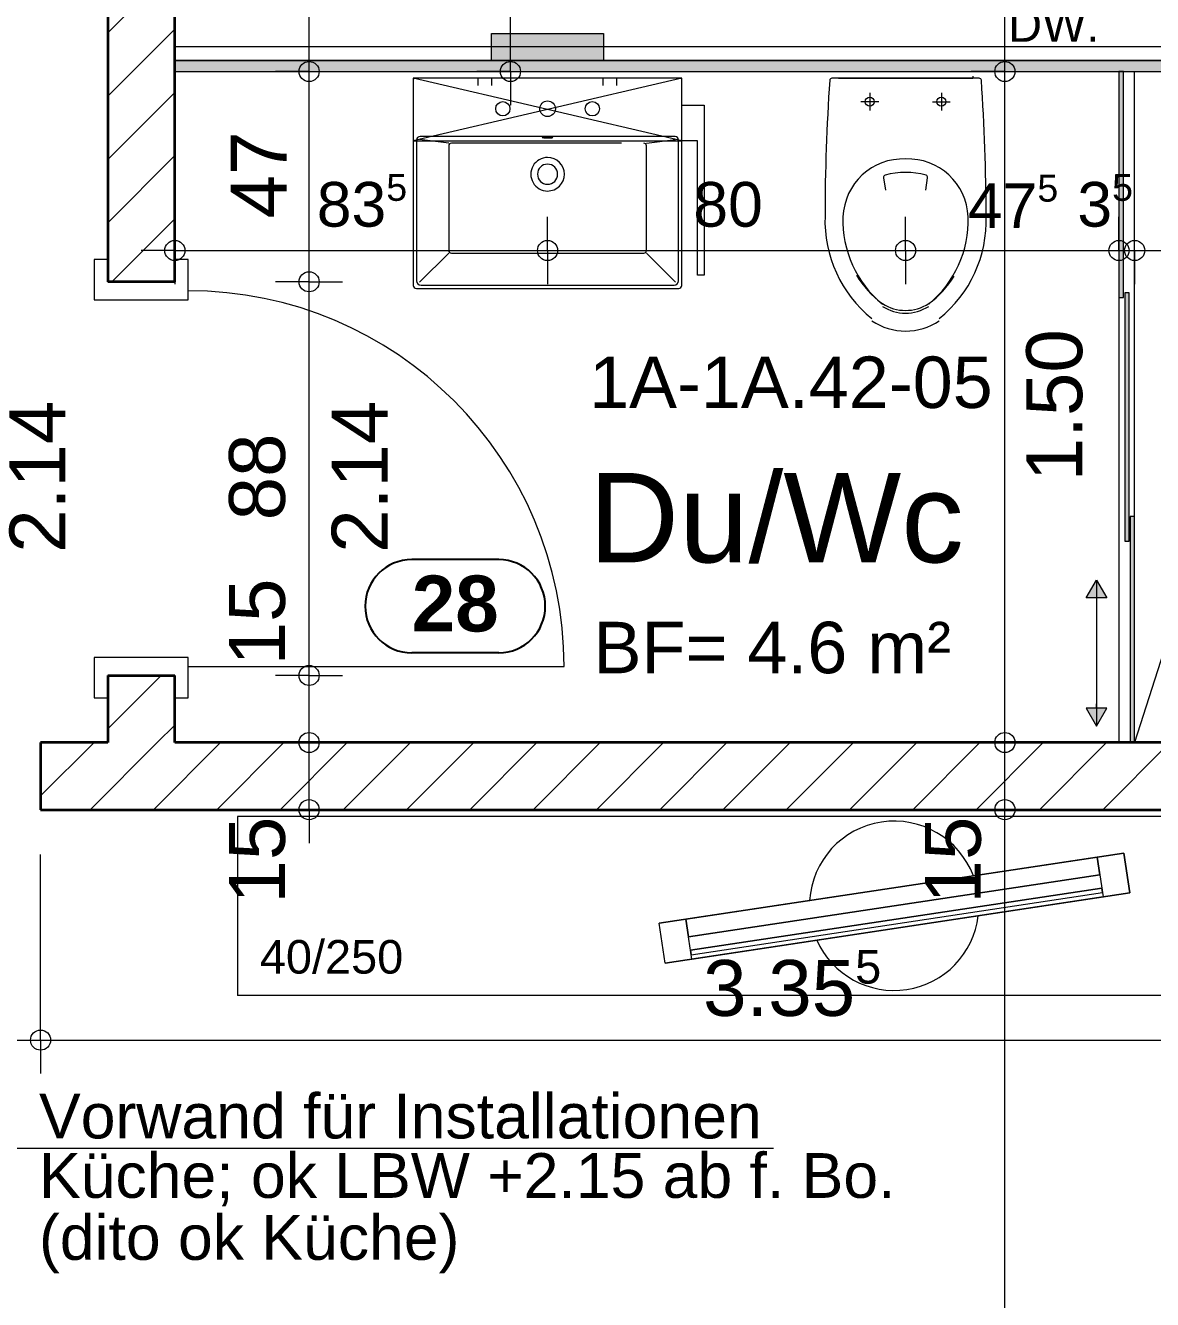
# Model space of a CAD drawing. Header units: metres. Extents: x 0.003 to 0.843, y 0.003 to 0.597.
# Drawn here: x 0.5631 to 0.6135, y 0.2946 to 0.3516 of the extents above; entities that cross this region are included whole.
import ezdxf

# ---------------------------------------------------------------- set-up
doc = ezdxf.new("R2010")
doc.units = ezdxf.units.M
for name, pattern in [('AUSGEZOGEN', [0]), ('PHANTOM', [63.50000000000001, 31.75, -6.35, 6.35, -6.35, 6.35, -6.35]), ('VERDECKT', [9.524999999999999, 6.35, -3.175])]:
    doc.linetypes.add(name, pattern=pattern)
for name, color, linetype, lineweight in [('Bad', 7, 'AUSGEZOGEN', 13), ('Leichtbauwaende', 7, 'AUSGEZOGEN', 18), ('Raumbezeichnung', 7, 'AUSGEZOGEN', 18), ('Text Werkplan Ausfuehrung', 7, 'AUSGEZOGEN', 25), ('Tuerzarge', 7, 'AUSGEZOGEN', 13), ('Wand Mauerwerk tragend', 7, 'AUSGEZOGEN', 35), ('Werkplan- Ausfuehrungsmasse', 7, 'AUSGEZOGEN', 13)]:
    doc.layers.add(name, color=color, linetype=linetype, lineweight=lineweight)
for name, color, linetype, lineweight, true_color in [('Fachplaner Sanitaer', 7, 'AUSGEZOGEN', 18, 0x656565), ('Moebel', 7, 'AUSGEZOGEN', 13, 0xababab), ('Sanitaer Apparate', 7, 'AUSGEZOGEN', 18, 0x656565), ('Sanitaer Leitungen', 7, 'AUSGEZOGEN', 18, 0x656565), ('Sanitaer Vermassung', 7, 'AUSGEZOGEN', 18, 0x656565)]:
    doc.layers.add(name, color=color, linetype=linetype, lineweight=lineweight, true_color=true_color)
doc.styles.add('ARIAL', font='ARIAL.TTF')

msp = doc.modelspace()

# ---------------------------------------------------------------- hatches: boundary and pattern name
at = {"layer": 'Bad', "linetype": 'AUSGEZOGEN', "lineweight": 13, "true_color": 0xa8ffff}
for points in [[(0.6121599863842137, 0.339397359465926), (0.6121599863842137, 0.3494973592401734), (0.6119599863886841, 0.3494973592401734), (0.6119599863886841, 0.339397359465926)], [(0.6124199863784022, 0.32849735970956), (0.6124199863784022, 0.3395973594614556), (0.6122199863828727, 0.3395973594614556), (0.6122199863828727, 0.32849735970956)], [(0.6126599863730379, 0.3194973599107256), (0.6126599863730379, 0.3295973596849731), (0.612459986377508, 0.3295973596849731), (0.612459986377508, 0.3194973599107256)]]:
    msp.add_hatch(color=131, dxfattribs=at).paths.add_polyline_path(points)
at = {"layer": 'Bad', "linetype": 'AUSGEZOGEN', "lineweight": 13}
msp.add_hatch(color=7, dxfattribs=at).paths.add_polyline_path([(0.6104999884033473, 0.325964026376972), (0.6109599864110357, 0.3267640264149701), (0.6114199864328845, 0.325964026376972)], flags=16)
msp.add_hatch(color=7, dxfattribs=at).paths.add_polyline_path([(0.6104999884033473, 0.3210306932656659), (0.6109599864110357, 0.3202306932276679), (0.6114199864328845, 0.3210306932656659)])
at = {"layer": 'Fachplaner Sanitaer', "linetype": 'AUSGEZOGEN', "lineweight": 18, "true_color": 0xedf5de}
msp.add_hatch(color=7, dxfattribs=at).paths.add_polyline_path([(0.5839199870154267, 0.3499973592289976), (0.5839199870154267, 0.3511973592021754), (0.5889199869036681, 0.3511973592021754), (0.5889199869036681, 0.3499973592289976)], flags=16)
at = {"layer": 'Leichtbauwaende', "linetype": 'AUSGEZOGEN', "lineweight": 13, "true_color": 0xababab}
msp.add_hatch(color=253, dxfattribs=at).paths.add_polyline_path([(0.6308599859662359, 0.3499973592289976), (0.5697599873319276, 0.3499973592289976), (0.5697599873319276, 0.3494973592401734), (0.6308599859662359, 0.3494973592401734)])

# ---------------------------------------------------------------- linework, layer by layer
at = {"layer": 'Bad', "color": 7, "linetype": 'AUSGEZOGEN', "lineweight": 13}
for p, q in [((0.6057104012883743, 0.3491973592468789), (0.5991295719154651, 0.3491973592468789)), ((0.5994199866689754, 0.3491973592468789), (0.605419986534865, 0.3491973592468785)), ((0.6054199865348645, 0.3492973592446434), (0.6054199865348645, 0.3491973592468776)), ((0.6119599863886841, 0.3494973592401734), (0.6119599863886841, 0.3194973599107256)), ((0.6121599863842137, 0.3494973592401734), (0.6119599863886841, 0.3494973592401734)), ((0.6119599863886841, 0.3494973592401734), (0.6119599863886841, 0.339397359465926)), ((0.6121599863842137, 0.339397359465926), (0.6121599863842137, 0.3494973592401734)), ((0.6126599863730379, 0.3194973599107256), (0.6126599863730379, 0.3494973592401734)), ((0.6012199866287424, 0.3481487922503125), (0.6004199866466231, 0.3481487922503125)), ((0.6008199866376834, 0.3485487922413718), (0.600819986637683, 0.3477487922592531)), ((0.6036199865750981, 0.3481487922503125), (0.6044199865572161, 0.348148792250313)), ((0.604019986566157, 0.3485487922413718), (0.604019986566157, 0.3477487922592531)), ((0.6217599861696369, 0.348097359271466), (0.6126599863730379, 0.3194973599107256)), ((0.6014333356439715, 0.3447503589462722), (0.6015199866220362, 0.3441919593587577)), ((0.6033199865818032, 0.3441919593587577), (0.6034066375598671, 0.3447503589462722)), ((0.6124199863784022, 0.3395973594614556), (0.6122199863828727, 0.3395973594614556)), ((0.6122199863828727, 0.3395973594614556), (0.6122199863828727, 0.32849735970956)), ((0.6124199863784022, 0.32849735970956), (0.6124199863784022, 0.3395973594614556)), ((0.6119599863886841, 0.339397359465926), (0.6121599863842137, 0.339397359465926)), ((0.6126599863730379, 0.3295973596849731), (0.612459986377508, 0.3295973596849731)), ((0.612459986377508, 0.3295973596849731), (0.612459986377508, 0.3194973599107256)), ((0.6126599863730379, 0.3194973599107256), (0.6126599863730379, 0.3295973596849731)), ((0.6122199863828727, 0.32849735970956), (0.6124199863784022, 0.32849735970956)), ((0.6104999884033473, 0.325964026376972), (0.6109599864110357, 0.3267640264149701)), ((0.6109599864110357, 0.32676402641497), (0.6109599864110357, 0.3202306932276679)), ((0.6109599864110357, 0.3267640264149701), (0.6109599864110357, 0.3267640264149701)), ((0.6109599864110357, 0.3267640264149701), (0.6109599864110357, 0.3267640264149701)), ((0.6109599864110357, 0.3267640264149701), (0.6109599864110357, 0.3267640264149701)), ((0.6109599864110357, 0.3267640264149701), (0.6114199864328845, 0.325964026376972)), ((0.6114199864328845, 0.325964026376972), (0.6104999884033473, 0.325964026376972)), ((0.6109599864110357, 0.325964026376972), (0.6109599864110357, 0.3257640263674726)), ((0.6114199864328845, 0.3210306932656659), (0.6104999884033473, 0.3210306932656659)), ((0.6104999884033473, 0.3210306932656659), (0.6109599864110357, 0.3202306932276679)), ((0.6109599864110357, 0.3210306932656659), (0.6109599864110357, 0.3212306932751653)), ((0.6109599864110357, 0.3202306932276679), (0.6114199864328845, 0.3210306932656659)), ((0.6109599864110357, 0.3202306932276679), (0.6109599864110357, 0.3202306932276679)), ((0.6109599864110357, 0.3202306932276679), (0.6109599864110357, 0.3202306932276679)), ((0.6109599864110357, 0.3202306932276679), (0.6109599864110357, 0.3202306932276679)), ((0.612459986377508, 0.3194973599107256), (0.6126599863730379, 0.3194973599107256))]:
    msp.add_line(p, q, dxfattribs=at)
for centre in [(0.6008199866376905, 0.3481487922503141), (0.6040199865661646, 0.3481487922503141)]:
    msp.add_circle(centre, 0.0001999999955296517, dxfattribs=at)
for centre, radius, start, end in [((0.5991295719154733, 0.3490973592491108), 9.999999776482583e-05, 90, 175.3918219999792), ((0.6057104012883797, 0.3490973592491103), 9.999999776482583e-05, 4.608177999989082, 90), ((0.6896809959514903, 0.342931996986912), 0.09086106368909692, 176.1041369999948, 179.9372949999953), ((0.5151589772523619, 0.3429319969869265), 0.09086106368909692, 0.06270499999896433, 3.895862999994333), ((0.6023238320440741, 0.3428886482278889), 0.002703311139576286, 87.96160599999331, 177.6175779999948), ((0.602516141159778, 0.3428886482278889), 0.002703311139576286, 2.382421999995878, 92.03839399999495), ((0.6015321530031127, 0.3447656931458822), 0.0001000000407186458, 105.9720198688927, 188.8206464869934), ((0.6024199866019275, 0.3416637366378781), 0.003326512504157104, 74.02796301598633, 105.9720369840034), ((0.6033078202007395, 0.3447656931458822), 0.0001000000407186459, 351.1793535130066, 74.02798013104616), ((0.6044532794964772, 0.3428376785490249), 0.005636623974011635, 178.0300879999948, 231.0733539999934), ((0.604453540456473, 0.3428335600691188), 0.004833584691960961, 178.0145559999952, 230.5792619999935), ((0.6003864327473791, 0.3428335600691194), 0.004833584691960961, 309.4207379999937, 1.985443999994367), ((0.6003866937073745, 0.3428376785490255), 0.005636623974011635, 308.9266459999946, 1.969911999994608), ((0.6039630065874374, 0.3426321073736202), 0.004357539282601405, 210.8138149999929, 233.7143419999942), ((0.6008902934561172, 0.3426260909337542), 0.00434480852288596, 306.1909489999948, 328.4864979999947), ((0.6024199866019271, 0.3407434469958374), 0.001926087516948588, 237.4669999999953, 302.5329999999947), ((0.6024199866019275, 0.340623446298519), 0.001926086916948602, 237.4669879999934, 302.5330119999919), ((0.6024199866019275, 0.3406234510385174), 0.00272609085906712, 236.4064899999923, 303.5935099999948)]:
    msp.add_arc(centre, radius, start, end, dxfattribs=at)
at = {"layer": 'Fachplaner Sanitaer', "color": 55, "linetype": 'VERDECKT', "lineweight": 18, "true_color": 0x91b44b}
for p, q in [((0.5839199870154267, 0.3499973592289976), (0.5839199870154267, 0.3511973592021754)), ((0.5839199870154267, 0.3511973592021754), (0.588919986903668, 0.3511973592021754)), ((0.588919986903668, 0.3511973592021754), (0.588919986903668, 0.3499973592289976)), ((0.588919986903668, 0.3499973592289976), (0.5839199870154267, 0.3499973592289976))]:
    msp.add_line(p, q, dxfattribs=at)
at = {"layer": 'Leichtbauwaende', "color": 7, "linetype": 'AUSGEZOGEN', "lineweight": 18}
for p, q in [((0.6308599859662359, 0.3505973592155866), (0.5697599873319276, 0.3505973592155866)), ((0.5697599873319276, 0.3505973592155866), (0.5697599873319276, 0.3499973592289976)), ((0.5697599873319276, 0.3499973592289976), (0.6308599859662359, 0.3499973592289976)), ((0.6308599859662359, 0.3499973592289976), (0.5697599873319276, 0.3499973592289976)), ((0.5697599873319276, 0.3499973592289976), (0.5697599873319276, 0.3494973592401734)), ((0.5697599873319276, 0.3494973592401734), (0.6308599859662359, 0.3494973592401734))]:
    msp.add_line(p, q, dxfattribs=at)
at = {"layer": 'Moebel', "color": 253, "linetype": 'AUSGEZOGEN', "lineweight": 13, "true_color": 0xababab}
for p, q in [((0.6225599861517556, 0.3161972627301881), (0.5725599872693427, 0.3161974260872876)), ((0.5725599872693427, 0.3161973186253936), (0.5725599872693427, 0.3081973037594676)), ((0.5914084670392202, 0.311417426654336), (0.612172147197402, 0.3145590132876327)), ((0.612172147197402, 0.3145590132876327), (0.5914084670392202, 0.311417426654336)), ((0.612172147197402, 0.3145590132876327), (0.6124414260516844, 0.3127792692740745)), ((0.6124414260516844, 0.3127792692740745), (0.612172147197402, 0.3145590132876327)), ((0.612172147197402, 0.3145590132876327), (0.612172147197402, 0.3145590132876327)), ((0.5925949630482594, 0.3115969458905242), (0.6109856511883628, 0.314379494051444)), ((0.6109856511883631, 0.314379494051444), (0.5925949630482594, 0.3115969458905242)), ((0.6109856511883628, 0.3143794940514444), (0.5925949630482594, 0.3115969458905242)), ((0.6109856511883628, 0.314379494051444), (0.5925949630482594, 0.3115969458905242)), ((0.6109856511883628, 0.314379494051444), (0.6109856511883631, 0.314379494051444)), ((0.6109856511883631, 0.314379494051444), (0.6112549300426456, 0.3125997500378854)), ((0.6109856511883628, 0.314379494051444), (0.6112549300426454, 0.3125997500378854)), ((0.6111053306791553, 0.3135884967120851), (0.6109856511883628, 0.3143794940514444)), ((0.6109856511883628, 0.3143794940514444), (0.6109856511883628, 0.314379494051444)), ((0.6111053306791553, 0.3135884967120851), (0.6109856511883628, 0.314379494051444)), ((0.5927146425390515, 0.3108059485511644), (0.6111053306791553, 0.3135884967120851)), ((0.6111053306791553, 0.3135884967120851), (0.5927146425390515, 0.3108059485511653)), ((0.6111053306791553, 0.3135884967120851), (0.6111053306791553, 0.3135884967120851)), ((0.6124414260516844, 0.3127792692740745), (0.5916777458935032, 0.3096376826407778)), ((0.5916777458935032, 0.3096376826407778), (0.6124414260516844, 0.3127792692740745)), ((0.6111950902972492, 0.3129952487075657), (0.5928044021571457, 0.3102127005466459)), ((0.5928044021571457, 0.3102127005466459), (0.6111950902972492, 0.3129952487075657)), ((0.5928343220298438, 0.3100149512118061), (0.6112250101699472, 0.3127974993727257)), ((0.5928343220298438, 0.3100149512118061), (0.6112250101699472, 0.3127974993727257)), ((0.6112250101699472, 0.3127974993727257), (0.6111950902972492, 0.3129952487075657)), ((0.6112250101699472, 0.3127974993727257), (0.6111950902972492, 0.3129952487075657)), ((0.6111950902972492, 0.3129952487075657), (0.6111950902972492, 0.3129952487075657)), ((0.6112250101699472, 0.3127974993727257), (0.6112250101699472, 0.3127974993727257)), ((0.6124414260516844, 0.3127792692740745), (0.6124414260516844, 0.3127792692740745)), ((0.6112549300426454, 0.3125997500378854), (0.5928642419025419, 0.3098172018769655)), ((0.5928642419025419, 0.3098172018769655), (0.6112549300426456, 0.3125997500378854)), ((0.6112549300426456, 0.3125997500378854), (0.6112549300426454, 0.3125997500378854)), ((0.5925949630482594, 0.3115969458905242), (0.5925949630482594, 0.3115969458905242)), ((0.5928642419025419, 0.3098172018769655), (0.5925949630482594, 0.3115969458905242)), ((0.5928642419025419, 0.3098172018769655), (0.5925949630482594, 0.3115969458905242)), ((0.5925949630482594, 0.3115969458905242), (0.5927146425390515, 0.3108059485511644)), ((0.5925949630482594, 0.3115969458905242), (0.5925949630482594, 0.3115969458905242)), ((0.5925949630482594, 0.3115969458905242), (0.5927146425390515, 0.3108059485511653)), ((0.5916777458935032, 0.3096376826407778), (0.5914084670392202, 0.311417426654336)), ((0.5916777458935032, 0.3096376826407778), (0.5914084670392202, 0.311417426654336)), ((0.5914084670392202, 0.311417426654336), (0.5914084670392202, 0.311417426654336)), ((0.5927146425390515, 0.3108059485511653), (0.5927146425390515, 0.3108059485511644)), ((0.5928044021571457, 0.3102127005466459), (0.5928343220298438, 0.3100149512118061)), ((0.5928044021571457, 0.3102127005466459), (0.5928044021571457, 0.3102127005466459)), ((0.5928044021571457, 0.3102127005466459), (0.5928343220298438, 0.3100149512118061)), ((0.5928343220298438, 0.3100149512118061), (0.5928343220298438, 0.3100149512118061)), ((0.5916777458935032, 0.3096376826407778), (0.5916777458935032, 0.3096376826407778)), ((0.5928642419025419, 0.3098172018769655), (0.5928642419025419, 0.3098172018769655)), ((0.6225599861517556, 0.3081972371180728), (0.5725599872693427, 0.3081973037594676))]:
    msp.add_line(p, q, dxfattribs=at)
for centre, radius, start, end in [((0.6019099866133203, 0.3121972226185661), 0.00378739260380356, 20.79798353211974, 176.4094364694286), ((0.6019099866133203, 0.3121972226185657), 0.003780941706546413, 203.940026114253, 353.2673938941765)]:
    msp.add_arc(centre, radius, start, end, dxfattribs=at)
at = {"layer": 'Sanitaer Apparate', "color": 7, "linetype": 'PHANTOM', "lineweight": 13}
for p, q in [((0.5804199870936579, 0.3491973592468789), (0.5804199870936579, 0.3463973593094639)), ((0.5924199868254372, 0.3491973592468789), (0.5804199870936579, 0.3491973592468789)), ((0.5924199868254372, 0.3491973592468789), (0.5804199870936579, 0.3463973593094639)), ((0.5924199868254372, 0.3463973593094639), (0.5804199870936579, 0.3491973592468789)), ((0.5924199868254372, 0.3463973593094639), (0.5924199868254372, 0.3491973592468789)), ((0.5804199870936579, 0.3463973593094639), (0.5924199868254372, 0.3463973593094639))]:
    msp.add_line(p, q, dxfattribs=at)
at = {"layer": 'Sanitaer Apparate', "color": 7, "linetype": 'AUSGEZOGEN', "lineweight": 13}
for p, q in [((0.5923599868267782, 0.3491973592468789), (0.5804799870923169, 0.3491973592468789)), ((0.5833199870294444, 0.3488795558801095), (0.5833199870294444, 0.3491795558734038)), ((0.583932487015754, 0.3488795558801095), (0.583932487015754, 0.3491795558734038)), ((0.5889074869033416, 0.3488795558801095), (0.5889074869033416, 0.3491795558734038)), ((0.5895199868896511, 0.3488795558801095), (0.5895199868896511, 0.3491795558734038)), ((0.5804199870936579, 0.3491373592482201), (0.5804199870936579, 0.3399373594538561)), ((0.5924199868254372, 0.3399373594538561), (0.5924199868254372, 0.3491373592482205)), ((0.5924199870445624, 0.3479973593185819), (0.5934199870222107, 0.3479973593185819)), ((0.5934199870222107, 0.3479973593185819), (0.5934199870222107, 0.3403973594884552)), ((0.5805639870904394, 0.3464373593085697), (0.5805639870904394, 0.3401413594492965)), ((0.58200020241621, 0.3462955509894396), (0.5806975463952326, 0.3464638000001996)), ((0.5908397715028855, 0.3462955509894396), (0.5921424275238623, 0.3464638000001996)), ((0.5922759868286561, 0.3401413594492965), (0.5922759868286561, 0.3464373593085697)), ((0.5931199870289162, 0.3463973593543446), (0.5924199870445624, 0.3463973593543446)), ((0.5931199870289162, 0.3403973594884552), (0.5931199870289162, 0.3463973593543446)), ((0.58200020241621, 0.3461755509921218), (0.58200020241621, 0.3414963306459595)), ((0.5897197715279195, 0.3462955509894396), (0.5821202024135278, 0.3462955509894396)), ((0.5908397715028855, 0.341496330645959), (0.5908397715028855, 0.3461755509921218)), ((0.58200020241621, 0.3413763306486418), (0.5806975463952326, 0.3400749187585607)), ((0.5821202024135278, 0.3413763306486418), (0.5907197715055681, 0.3413763306486418)), ((0.5908397715028855, 0.3413763306486418), (0.5921424275238623, 0.3400749187585607)), ((0.5934199870222107, 0.3403973594884552), (0.5931199870289162, 0.3403973594884552)), ((0.5805599870905288, 0.3397973594569854), (0.5922799868285663, 0.3397973594569854)), ((0.5807639870859691, 0.3399413594537669), (0.5920759868331263, 0.3399413594537669))]:
    msp.add_line(p, q, dxfattribs=at)
msp.add_lwpolyline([(0.5921159868322325, 0.3465973593049935), (0.5864199869595478, 0.3465973593049935), (0.580723987086863, 0.3465973593049935)], dxfattribs=at)
for centre, radius in [((0.5844199870042512, 0.3478320696141762), 0.0003199999928474426), ((0.5864199869595478, 0.3478320696141762), 0.0003499999921768904), ((0.5884199869148443, 0.3478320696141762), 0.0003199999928474426)]:
    msp.add_circle(centre, radius, dxfattribs=at)
for centre, radius, start, end in [((0.5804799870923172, 0.3491373592482199), 5.999999865889436e-05, 89.99999999978797, 180), ((0.5923599868267784, 0.3491373592482199), 5.999999865889549e-05, 0, 90), ((0.580723987086863, 0.3464373593085696), 0.0001599999964237179, 90, 180), ((0.5921159868322325, 0.3464373593085696), 0.0001599999964237213, 0, 90), ((0.5821202024135281, 0.3461755509921217), 0.0001199999973177904, 90, 180), ((0.590719771505568, 0.3461755509921217), 0.000119999997317791, 0, 89.99999999973497), ((0.5864199869595451, 0.3449061753270907), 0.0007499999832361936, 89.99999999955897, 269.999999999559), ((0.5864199869595461, 0.3449061753270907), 0.0004499999899417162, 89.9999999995618, 269.9999999995618), ((0.5864199869595451, 0.3449061753270907), 0.0007499999832361936, 269.999999999559, 89.99999999955897), ((0.5864199869595461, 0.3449061753270907), 0.0004499999899417162, 269.9999999995618, 89.9999999995618), ((0.5821202024135282, 0.3414963306459594), 0.000119999997317791, 180, 270), ((0.5907197715055681, 0.3414963306459594), 0.0001199999973177918, 270, 0), ((0.5807639870859695, 0.3401413594492964), 0.0001999999955296517, 180, 270), ((0.5920759868331268, 0.3401413594492964), 0.0001999999955296517, 270, 0), ((0.5805599870905291, 0.3399373594538559), 0.0001399999968707562, 180, 270), ((0.5922799868285668, 0.3399373594538559), 0.0001399999968707578, 270, 0)]:
    msp.add_arc(centre, radius, start, end, dxfattribs=at)
msp.add_ellipse((0.5864199866557295, 0.3465361172418942), major_axis=(0.000239999994635582, 9.805489534319608e-18), ratio=0.08748866352592206, dxfattribs=at)
at = {"layer": 'Sanitaer Vermassung', "color": 240, "linetype": 'AUSGEZOGEN', "lineweight": 13}
for p, q in [((0.5847599869966514, 0.3494973592401734), (0.5847599869966514, 0.3574973590613595)), ((0.5847599869966514, 0.3494973592401734), (0.5832599869836129, 0.3494973592401734)), ((0.5847599869966514, 0.3494973592401734), (0.5862599839884497, 0.3494973592401734)), ((0.5847599869966514, 0.3494973592401734), (0.5847599869966514, 0.3494973592401734)), ((0.5847599869966514, 0.3494973592401734), (0.5847599869966514, 0.3479973622483752)), ((0.5697599873319276, 0.3414973594189875), (0.5697599873319276, 0.3429973594320259)), ((0.5864199869595474, 0.3414973594189875), (0.5864199869595474, 0.3429973594320259)), ((0.6024199866019196, 0.3414973594189875), (0.6024199866019196, 0.3429973594320259)), ((0.6119599863886841, 0.3414973594189875), (0.6119599863886841, 0.3429973594320259)), ((0.6126599863730379, 0.3414973594189875), (0.6126599863730379, 0.3429973594320259)), ((0.5697599873319276, 0.3414973594189875), (0.5682599903401293, 0.3414973594189875)), ((0.5697599873319276, 0.3414973594189875), (0.5697599873319276, 0.3399973624271891)), ((0.5697599873319276, 0.3414973594189875), (0.5697599873319276, 0.3414973594189875)), ((0.5864199869595474, 0.3414973594189875), (0.5864199869595474, 0.3399973624271891)), ((0.5864199869595474, 0.3414973594189875), (0.5864199869595474, 0.3414973594189875)), ((0.5864199869595474, 0.3414973594189875), (0.6024199866019195, 0.3414973594189875)), ((0.6024199866019196, 0.3414973594189875), (0.6024199866019196, 0.3399973624271891)), ((0.6024199866019195, 0.3414973594189875), (0.6024199866019195, 0.3414973594189875)), ((0.6024199866019195, 0.3414973594189875), (0.6119599863886841, 0.3414973594189875)), ((0.6119599863886841, 0.3414973594189875), (0.6119599863886841, 0.3399973624271891)), ((0.6119599863886841, 0.3414973594189875), (0.6119599863886841, 0.3414973594189875)), ((0.6119599863886841, 0.3414973594189875), (0.6126599863730379, 0.3414973594189875)), ((0.6126599863730379, 0.3414973594189875), (0.6126599863730379, 0.3399973624271891)), ((0.6126599863730379, 0.3414973594189875), (0.6126599863730379, 0.3414973594189875)), ((0.6126599863730379, 0.3414973594189875), (0.6186599862389273, 0.3414973594189875))]:
    msp.add_line(p, q, dxfattribs=at)
msp.add_lwpolyline([(0.5697599873319276, 0.3414973594189875), (0.5739239070196995, 0.3414973594189875), (0.5739239070196995, 0.3414973594189875), (0.5864199869595474, 0.3414973594189875)], dxfattribs=at)
for centre in [(0.5847599869966514, 0.3494973592401734), (0.5697599873319276, 0.3414973594189875), (0.5864199869595474, 0.3414973594189875), (0.6024199866019196, 0.3414973594189875), (0.6119599863886841, 0.3414973594189875), (0.6126599863730379, 0.3414973594189875)]:
    msp.add_circle(centre, 0.0004500000039115548, dxfattribs=at)
at = {"layer": 'Text Werkplan Ausfuehrung', "color": 240, "linetype": 'AUSGEZOGEN', "lineweight": 25}
for p, q in [((0.5842351608206865, 0.3276788113074372), (0.5803504404952166, 0.3276788113074372)), ((0.5842351608206865, 0.3235121447997162), (0.5803504404952166, 0.3235121447997162))]:
    msp.add_line(p, q, dxfattribs=at)
at = {"layer": 'Text Werkplan Ausfuehrung', "color": 7, "linetype": 'AUSGEZOGEN', "lineweight": 13}
msp.add_line((0.5485291556201717, 0.301371025651059), (0.59652386192333, 0.301371025651059), dxfattribs=at)
at = {"layer": 'Text Werkplan Ausfuehrung', "color": 240, "linetype": 'AUSGEZOGEN', "lineweight": 25}
for centre, start, end in [((0.5803504404952166, 0.3255954780535767), 90, 270), ((0.5842351608206865, 0.3255954780535767), 270, 90)]:
    msp.add_arc(centre, 0.002083333253860474, start, end, dxfattribs=at)
at = {"layer": 'Tuerzarge', "color": 7, "linetype": 'AUSGEZOGEN', "lineweight": 13}
msp.add_line((0.5703599873185164, 0.3228973598347297), (0.5871599869430072, 0.3228973598347297), dxfattribs=at)
for points in [[(0.5682599873654551, 0.3392973594681612), (0.5703599873185164, 0.3392973594681612), (0.5703599873185164, 0.3410973594279281), (0.5697599873319276, 0.3410973594279281), (0.5697599873319276, 0.3400973594502798), (0.5667599873989827, 0.3400973594502798), (0.5667599873989827, 0.3410973594279281), (0.5661599874123939, 0.3410973594279281), (0.5661599874123939, 0.3392973594681612), (0.5682599873654551, 0.3392973594681612)], [(0.5682599873654551, 0.3224973598436705), (0.5697599873319276, 0.3224973598436705), (0.5697599873319276, 0.3214973598660222), (0.5703599873185164, 0.3214973598660222), (0.5703599873185164, 0.3232973598257891), (0.5661599874123939, 0.3232973598257891), (0.5661599874123939, 0.3214973598660222), (0.5667599873989827, 0.3214973598660222), (0.5667599873989827, 0.3224973598436705), (0.5682599873654551, 0.3224973598436705)]]:
    msp.add_lwpolyline(points, dxfattribs=at)
msp.add_arc((0.5703599873185164, 0.3228973598347297), 0.01679999962449074, 0, 90, dxfattribs=at)
at = {"layer": 'Wand Mauerwerk tragend', "color": 7, "linetype": 'AUSGEZOGEN', "lineweight": 35}
for p, q in [((0.5667599873989827, 0.3960973581985823), (0.5667599873989827, 0.3400973594502798)), ((0.5697599873319276, 0.3505973592155866), (0.5697599873319276, 0.3563973590859464)), ((0.5697599873319276, 0.3499973592289976), (0.5697599873319276, 0.3505973592155866)), ((0.5697599873319276, 0.3494973592401734), (0.5697599873319276, 0.3499973592289976)), ((0.5697599873319276, 0.3400973594502798), (0.5697599873319276, 0.3494973592401734)), ((0.5697599873319276, 0.3400973594502798), (0.5667599873989827, 0.3400973594502798)), ((0.5667599873989827, 0.3224973598436705), (0.5697599873319276, 0.3224973598436705)), ((0.5667599873989827, 0.3224973598436705), (0.5667599873989827, 0.3194973599107256)), ((0.5697599873319276, 0.3194973599107256), (0.5697599873319276, 0.3224973598436705)), ((0.5667599873989827, 0.3194973599107256), (0.5637599874660378, 0.3194973599107256)), ((0.5637599874660378, 0.3194973599107256), (0.5637599874660378, 0.3164973599777809)), ((0.6308599859662359, 0.3194973599107256), (0.5697599873319276, 0.3194973599107256)), ((0.5637599874660378, 0.3164973599777809), (0.6308599859662359, 0.3164973599777809))]:
    msp.add_line(p, q, dxfattribs=at)
at = {"layer": 'Wand Mauerwerk tragend', "color": 7, "linetype": 'AUSGEZOGEN', "lineweight": 13}
for p, q in [((0.5667599873989827, 0.3201097024527268), (0.5691476447899263, 0.3224973598436704)), ((0.5637599874660378, 0.317109702519782), (0.5661476448569813, 0.3194973599107256)), ((0.565976072048783, 0.3164973599777809), (0.5689760719817277, 0.3194973599107256)), ((0.568804499173529, 0.3164973599777809), (0.5718044991064739, 0.3194973599107256)), ((0.5716329262982756, 0.3164973599777809), (0.5746329262312202, 0.3194973599107256)), ((0.5744613534230215, 0.3164973599777809), (0.5774613533559662, 0.3194973599107256)), ((0.5772897805477678, 0.3164973599777809), (0.5802897804807127, 0.3194973599107256)), ((0.5801182076725138, 0.3164973599777809), (0.5831182076054586, 0.3194973599107256)), ((0.5829466347972603, 0.3164973599777809), (0.585946634730205, 0.3194973599107256)), ((0.5857750619220062, 0.3164973599777809), (0.5887750618549509, 0.3194973599107256)), ((0.5886034890467526, 0.3164973599777809), (0.5916034889796974, 0.3194973599107256)), ((0.5914319161714987, 0.3164973599777809), (0.5944319161044435, 0.3194973599107256)), ((0.5942603432962451, 0.3164973599777809), (0.5972603432291899, 0.3194973599107256)), ((0.5970887704209913, 0.3164973599777809), (0.600088770353936, 0.3194973599107256)), ((0.5999171975457375, 0.3164973599777809), (0.6029171974786824, 0.3194973599107256)), ((0.6027456246704836, 0.3164973599777809), (0.6057456246034283, 0.3194973599107256)), ((0.6055740517952299, 0.3164973599777809), (0.6085740517281747, 0.3194973599107256)), ((0.6084024789199759, 0.3164973599777809), (0.6114024788529208, 0.3194973599107256)), ((0.6112309060447224, 0.3164973599777809), (0.6142309059776672, 0.3194973599107256))]:
    msp.add_line(p, q, dxfattribs=at)
for points in [[(0.5667599873989827, 0.3512224008249349), (0.5697599873319276, 0.3542224007578796), (0.5697599873319276, 0.3542224007578795), (0.5697599873319276, 0.3542224007578795), (0.5697599873319277, 0.3542224007578796)], [(0.5667599873989827, 0.3483939737001887), (0.5697599873319276, 0.3513939736331336), (0.5697599873319276, 0.3513939736331336), (0.5697599873319276, 0.3513939736331336), (0.5697599873319276, 0.3513939736331336)], [(0.5667599873989827, 0.3455655465754426), (0.5697599873319276, 0.3485655465083873), (0.5697599873319276, 0.3485655465083873), (0.5697599873319276, 0.3485655465083873), (0.5697599873319277, 0.3485655465083874)], [(0.5667599873989827, 0.3427371194506963), (0.5697599873319276, 0.3457371193836412), (0.5697599873319276, 0.3457371193836412), (0.5697599873319276, 0.3457371193836413), (0.5697599873319276, 0.3457371193836413)], [(0.5669486545233123, 0.3400973594502798), (0.5697599873319276, 0.3429086922588949), (0.5697599873319276, 0.342908692258895), (0.5697599873319276, 0.342908692258895), (0.5697599873319277, 0.342908692258895)], [(0.5689760719817277, 0.3194973599107256), (0.5697599873319276, 0.3202812752609253), (0.5697599873319276, 0.3202812752609253)]]:
    msp.add_lwpolyline(points, dxfattribs=at)
at = {"layer": 'Werkplan- Ausfuehrungsmasse', "color": 7, "linetype": 'AUSGEZOGEN', "lineweight": 13}
for p, q in [((0.5757599871978172, 0.3494973592401734), (0.5757599871978172, 0.3574973590613595)), ((0.6068599865026778, 0.3494973592401734), (0.6068599865026778, 0.3574973590613595)), ((0.5757599871978172, 0.3494973592401734), (0.5742599871847786, 0.3494973592401734)), ((0.5757599871978172, 0.3494973592401734), (0.5772599841896153, 0.3494973592401734)), ((0.5757599871978172, 0.3494973592401734), (0.5757599871978172, 0.3494973592401734)), ((0.5757599871978172, 0.3400973594502798), (0.5757599871978172, 0.3494973592401734)), ((0.6068599865026778, 0.3494973592401734), (0.6053599864896394, 0.3494973592401734)), ((0.6068599865026778, 0.3494973592401734), (0.6083599834944762, 0.3494973592401734)), ((0.6068599865026778, 0.3494973592401734), (0.6068599865026778, 0.3494973592401734)), ((0.6068599865026778, 0.3194973599107256), (0.6068599865026778, 0.3494973592401734)), ((0.5757599871978172, 0.3400973594502798), (0.5742599871847786, 0.3400973594502798)), ((0.5757599871978172, 0.3400973594502798), (0.5772599841896153, 0.3400973594502798)), ((0.5757599871978172, 0.3224973598436705), (0.5742599871847786, 0.3224973598436705)), ((0.5757599871978172, 0.3224973598436705), (0.5772599841896153, 0.3224973598436705)), ((0.5757599871978172, 0.3194973599107256), (0.5757599871978172, 0.3224973598436705)), ((0.5757599871978172, 0.3194973599107256), (0.5742599871847786, 0.3194973599107256)), ((0.5757599871978172, 0.3194973599107256), (0.5772599841896153, 0.3194973599107256)), ((0.5757599871978172, 0.3194973599107256), (0.5757599871978172, 0.3194973599107256)), ((0.5757599871978172, 0.3164973599777809), (0.5757599871978172, 0.3194973599107256)), ((0.6068599865026778, 0.3194973599107256), (0.6053599864896394, 0.3194973599107256)), ((0.6068599865026778, 0.3194973599107256), (0.6083599834944762, 0.3194973599107256)), ((0.6068599865026778, 0.3194973599107256), (0.6068599865026778, 0.3194973599107256)), ((0.6068599865026778, 0.3164973599777809), (0.6068599865026778, 0.3194973599107256)), ((0.5757599871978172, 0.3164973599777809), (0.5742599871847786, 0.3164973599777809)), ((0.5757599871978172, 0.3164973599777809), (0.5772599841896153, 0.3164973599777809)), ((0.5757599871978172, 0.3164973599777809), (0.5757599871978172, 0.3164973599777809)), ((0.5757599871978172, 0.3164973599777809), (0.5757599871978172, 0.3149973629859826)), ((0.6068599865026778, 0.3164973599777809), (0.6053599864896394, 0.3164973599777809)), ((0.6068599865026778, 0.3164973599777809), (0.6083599834944762, 0.3164973599777809)), ((0.6068599865026778, 0.3164973599777809), (0.6068599865026778, 0.3164973599777809)), ((0.6068599865026778, 0.206197362443178), (0.6068599865026778, 0.3164973599777809)), ((0.5637599874660378, 0.3061972371627762), (0.5637599874660378, 0.3076972371758148)), ((0.5437599879130728, 0.3061972371627762), (0.5637599874660378, 0.3061972371627762)), ((0.5637599874660378, 0.3061972371627762), (0.5637599874660378, 0.3046972401709779)), ((0.5637599874660378, 0.3061972371627762), (0.6308599859662359, 0.3061972371627762))]:
    msp.add_line(p, q, dxfattribs=at)
for points in [[(0.5757599871978172, 0.3400973594502798), (0.5751349872329533, 0.3400973594502799), (0.5751349872329533, 0.3400973594502799), (0.5751349872329533, 0.3400973594502799), (0.5751349872329533, 0.3400973594502799), (0.5751349872329533, 0.3400973594502799), (0.5751349872329533, 0.3400973594502799), (0.5751349872329532, 0.3400973594502798), (0.5751349872329532, 0.3400973594502798), (0.5751349872329532, 0.3400973594502798), (0.5751349872329532, 0.3400973594502798), (0.5751349872329532, 0.3400973594502798), (0.5751349872329532, 0.3400973594502798), (0.5751349872329532, 0.3400973594502798), (0.5751349872329532, 0.3400973594502798), (0.5751349872329532, 0.3400973594502799), (0.5751349872329532, 0.3400973594502799), (0.5751349872211963, 0.3400973594502798), (0.5751349872211963, 0.3400973594502798), (0.5751099979432678, 0.3400973594502799), (0.5751099979432678, 0.3400973594502799), (0.5742599872313446, 0.3400973594502798)], [(0.5757599871978172, 0.3224973598436705), (0.5757599871978172, 0.3283732073655974), (0.5757599871978172, 0.3283732073655974), (0.5757599871978172, 0.3400973594502798)], [(0.5757599871978172, 0.3224973598436705), (0.5756689512978952, 0.3224973598436705), (0.5756689512978952, 0.3224973598436705), (0.5751349872329533, 0.3224973598436705), (0.5751349872329533, 0.3224973598436705), (0.5751349872329533, 0.3224973598436705), (0.5751349872329533, 0.3224973598436705), (0.5751349872329533, 0.3224973598436705), (0.5751349872329533, 0.3224973598436705), (0.5751349872329532, 0.3224973598436705), (0.5751349872329532, 0.3224973598436705), (0.5751349872329532, 0.3224973598436705), (0.5751349872329532, 0.3224973598436705), (0.5751349872329532, 0.3224973598436705), (0.5751349872329532, 0.3224973598436705), (0.5751349872329532, 0.3224973598436705), (0.5751349872329532, 0.3224973598436705), (0.5751349872329532, 0.3224973598436705), (0.5751349872329532, 0.3224973598436705), (0.5751349872329531, 0.3224973598436705), (0.5751349872329531, 0.3224973598436705), (0.5751349872329531, 0.3224973598436705), (0.5751349872329531, 0.3224973598436705), (0.5751349872285417, 0.3224973598436705), (0.5751349872285417, 0.3224973598436705), (0.5751256107692492, 0.3224973598436705), (0.5751256107692492, 0.3224973598436705), (0.5742599872313446, 0.3224973598436705)], [(0.5637599874660378, 0.3061972371627762), (0.5637599874660377, 0.306972237136643), (0.5637599874660377, 0.306972237136643), (0.5637599874660378, 0.3069722371463849), (0.5637599874660378, 0.3069722371463849), (0.5637599874660378, 0.3144973600224844)]]:
    msp.add_lwpolyline(points, dxfattribs=at)
for centre in [(0.5757599871978172, 0.3494973592401734), (0.6068599865026778, 0.3494973592401734), (0.5757599871978172, 0.3400973594502798), (0.5757599871978172, 0.3224973598436705), (0.5757599871978172, 0.3194973599107256), (0.6068599865026778, 0.3194973599107256), (0.5757599871978172, 0.3164973599777809), (0.6068599865026778, 0.3164973599777809), (0.5637599874660378, 0.3061972371627762)]:
    msp.add_circle(centre, 0.0004500000039115548, dxfattribs=at)

# ---------------------------------------------------------------- texts
at = {"layer": 'Moebel', "color": 253, "linetype": 'AUSGEZOGEN', "lineweight": 13, "true_color": 0xababab, "insert": (0.5735599872469909, 0.3091474112001272), "char_height": 0.0015, "width": 0.00075, "attachment_point": 7, "style": 'ARIAL'}
msp.add_mtext('40/250', dxfattribs=at)
at = {"layer": 'Raumbezeichnung', "color": 7, "linetype": 'AUSGEZOGEN', "lineweight": 25, "char_height": 0.002299999952316284, "width": 0.001149999976158142, "attachment_point": 7, "style": 'ARIAL'}
for s, insert in [('1A-1A.42-05', (0.5882751311303277, 0.3344236128976723)), ('BF=\\~4.6\\~m²', (0.5884753844571127, 0.3225647718530418))]:
    msp.add_mtext(s, dxfattribs=dict(at, insert=insert))
at = {"layer": 'Raumbezeichnung', "color": 7, "linetype": 'AUSGEZOGEN', "lineweight": 35, "insert": (0.5882599869184203, 0.3274973597319119), "char_height": 0.004, "width": 0.002, "attachment_point": 7, "style": 'ARIAL'}
msp.add_mtext('Du/Wc', dxfattribs=at)
at = {"layer": 'Sanitaer Leitungen', "color": 251, "linetype": 'AUSGEZOGEN', "lineweight": 13, "true_color": 0x656565, "insert": (0.6070080835403945, 0.3508257829432273), "char_height": 0.0015, "width": 0.00075, "attachment_point": 7, "style": 'ARIAL'}
msp.add_mtext('DW.', dxfattribs=at)
at = {"layer": 'Sanitaer Vermassung', "color": 240, "linetype": 'AUSGEZOGEN', "lineweight": 18, "attachment_point": 7, "style": 'ARIAL'}
for s, insert, char_height, width in [('5', (0.5792112696550394, 0.3436994966912584), 0.001200000047683716, 0.0006000000238418579), ('5', (0.6083112690046037, 0.3436640260235659), 0.001200000047683716, 0.0006000000238418579), ('5', (0.6116519145062995, 0.3436994966912584), 0.001200000047683716, 0.0006000000238418579), ('83', (0.576103493319825, 0.3425328300643283), 0.002, 0.001), ('80', (0.5929329472146935, 0.3425314658078787), 0.002, 0.001), ('47', (0.6052034926693894, 0.3424973593966356), 0.002, 0.001), ('3', (0.6100980263727986, 0.3425328300643283), 0.002, 0.001)]:
    msp.add_mtext(s, dxfattribs=dict(at, insert=insert, char_height=char_height, width=width))
at = {"layer": 'Text Werkplan Ausfuehrung', "color": 240, "linetype": 'AUSGEZOGEN', "lineweight": 25, "insert": (0.5803504404952166, 0.3244288113893936), "char_height": 0.0025, "width": 0.00125, "attachment_point": 7, "style": 'ARIAL'}
msp.add_mtext('\\fArial|i0|b1|c0|p0;28', dxfattribs=at)
at = {"layer": 'Text Werkplan Ausfuehrung', "color": 7, "linetype": 'AUSGEZOGEN', "lineweight": 18, "char_height": 0.002, "width": 0.001, "attachment_point": 7, "style": 'ARIAL'}
for s, insert in [('Vorwand\\~für\\~Installationen\\~', (0.5636905292364561, 0.3017710255974148)), ('Küche;\\~ok\\~LBW\\~+2.15\\~ab\\~f.\\~Bo.', (0.5636905291053219, 0.2987710255974148)), ('(dito\\~ok\\~Küche)', (0.5636905289741878, 0.2957710255974148))]:
    msp.add_mtext(s, dxfattribs=dict(at, insert=insert))
at = {"layer": 'Werkplan- Ausfuehrungsmasse', "color": 7, "linetype": 'AUSGEZOGEN', "lineweight": 25, "char_height": 0.0025, "width": 0.00125, "attachment_point": 7, "rotation": 90.00000250447816, "style": 'ARIAL'}
for s, insert in [('47', (0.5747599872201687, 0.3429342966058543)), ('1.50', (0.6103496635118288, 0.3311822162286632)), ('2.14', (0.5648702194690712, 0.3279830690137204)), ('2.14', (0.5792702191472061, 0.3279830690137204)), ('88', (0.5747173542061149, 0.3294317389146677)), ('15', (0.5747173542061149, 0.3229473598336123)), ('15', (0.5747173542061149, 0.3123024759737096)), ('15', (0.6058173535109758, 0.3123024759737096))]:
    msp.add_mtext(s, dxfattribs=dict(at, insert=insert))
at = {"layer": 'Werkplan- Ausfuehrungsmasse', "color": 7, "linetype": 'AUSGEZOGEN', "lineweight": 25, "attachment_point": 7, "style": 'ARIAL'}
for s, insert, char_height, width in [('5', (0.6001679336525939, 0.3086999088481107), 0.0015, 0.00075), ('3.35', (0.5933705254849053, 0.3072415754750409), 0.0025, 0.00125)]:
    msp.add_mtext(s, dxfattribs=dict(at, insert=insert, char_height=char_height, width=width))

doc.saveas('drawing.dxf')
